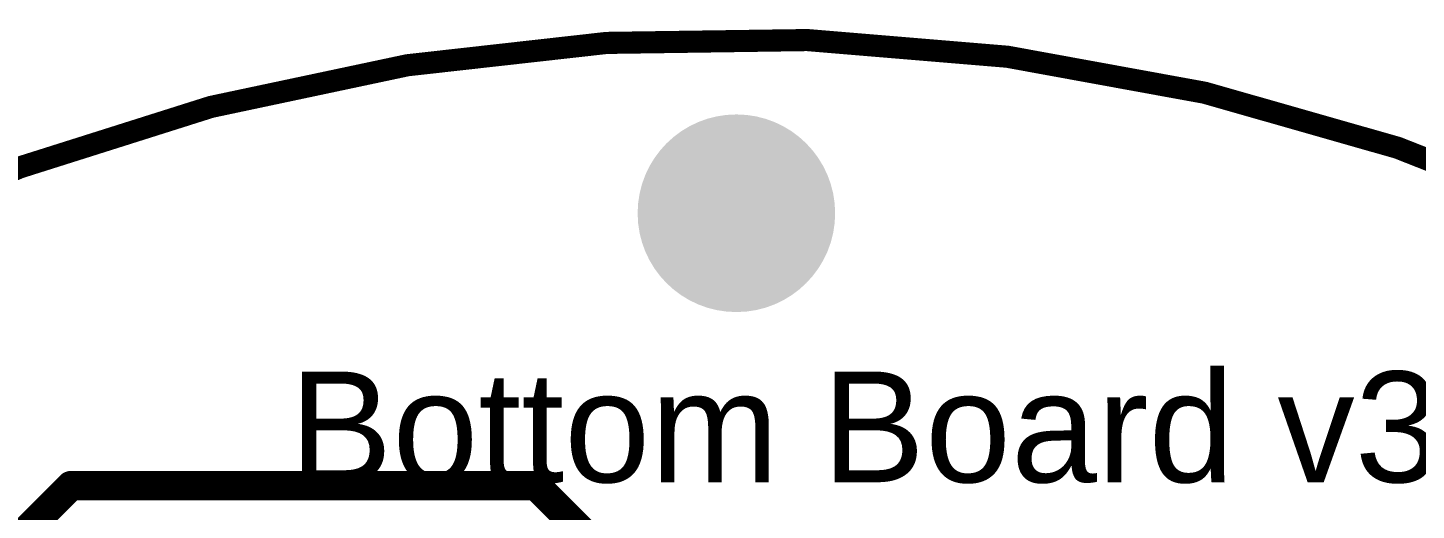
# Model space of a CAD drawing. Header units: millimetres. Extents: x -1.41 to 1.31, y -1.41 to 1.41.
# Drawn here: x -0.48 to 0.461, y 1.078 to 1.405 of the extents above; entities that cross this region are included whole.
import ezdxf

# ---------------------------------------------------------------- set-up
doc = ezdxf.new("R2010")
doc.units = ezdxf.units.MM
doc.header["$MEASUREMENT"] = 0
for name, color, linetype in [('BottomLayer', 5, 'Continuous'), ('BottomSolder', 6, 'Continuous'), ('Mechanical2', 216, 'Continuous'), ('MultiLayer', 9, 'Continuous'), ('PadHoleLayer', 156, 'Continuous'), ('TopLayer', 1, 'Continuous'), ('TopOverlay', 2, 'Continuous'), ('TopSolder', 216, 'Continuous')]:
    doc.layers.add(name, color=color, linetype=linetype)
doc.styles.add('Arial', font='', dxfattribs={"height": 0.2})
doc.styles.get('Arial').set_extended_font_data('Arial')

msp = doc.modelspace()

# ---------------------------------------------------------------- hatches: boundary and pattern name
at = {"layer": 'BottomLayer'}
h = msp.add_hatch(color=5, dxfattribs=at)
edge = h.paths.add_edge_path()
edge.add_arc((0, 1.27953), 0.05906, 0, 360)
at = {"layer": 'BottomSolder'}
h = msp.add_hatch(color=6, dxfattribs=at)
edge = h.paths.add_edge_path()
edge.add_arc((0, 1.27953), 0.06306, 0, 360)
at = {"layer": 'MultiLayer'}
h = msp.add_hatch(color=9, dxfattribs=at)
edge = h.paths.add_edge_path()
edge.add_arc((0, 1.27953), 0.05906, 0, 360)
at = {"layer": 'PadHoleLayer'}
h = msp.add_hatch(color=156, dxfattribs=at)
edge = h.paths.add_edge_path()
edge.add_arc((0, 1.27953), 0.06693, 0, 360)
at = {"layer": 'TopLayer'}
h = msp.add_hatch(color=1, dxfattribs=at)
edge = h.paths.add_edge_path()
edge.add_arc((0, 1.27953), 0.05906, 0, 360)
at = {"layer": 'TopSolder'}
h = msp.add_hatch(color=216, dxfattribs=at)
edge = h.paths.add_edge_path()
edge.add_arc((0, 1.27953), 0.06306, 0, 360)

# ---------------------------------------------------------------- linework, layer by layer
at = {"layer": 'Mechanical2', "const_width": 0.015}
msp.add_lwpolyline([(1.30453, -0.50159, -5.376897), (1.30384, 0.50339)], format="xyb", dxfattribs=at)
at = {"layer": 'TopLayer', "const_width": 0.02}
for points in [[(-0.97, 0.576), (-0.451, 1.095)], [(-0.451, 1.095), (-0.13563, 1.095)], [(-0.13563, 1.095), (0.01537, 0.944)]]:
    msp.add_lwpolyline(points, dxfattribs=at)
at = {"layer": 'TopLayer', "const_width": 0.01}
for points in [[(-0.456, 1.095, 1), (-0.446, 1.095, 1)], [(-0.456, 1.095, 1), (-0.446, 1.095, 1)], [(-0.14063, 1.095, 1), (-0.13063, 1.095, 1)], [(-0.14063, 1.095, 1), (-0.13063, 1.095, 1)]]:
    msp.add_lwpolyline(points, format="xyb", close=True, dxfattribs=at)

# ---------------------------------------------------------------- texts
at = {"layer": 'TopOverlay', "style": 'Arial'}
msp.add_text('Bottom Board v3.4', height=0.075, dxfattribs=at).set_placement((-0.303, 1.09735))

doc.saveas('drawing.dxf')
